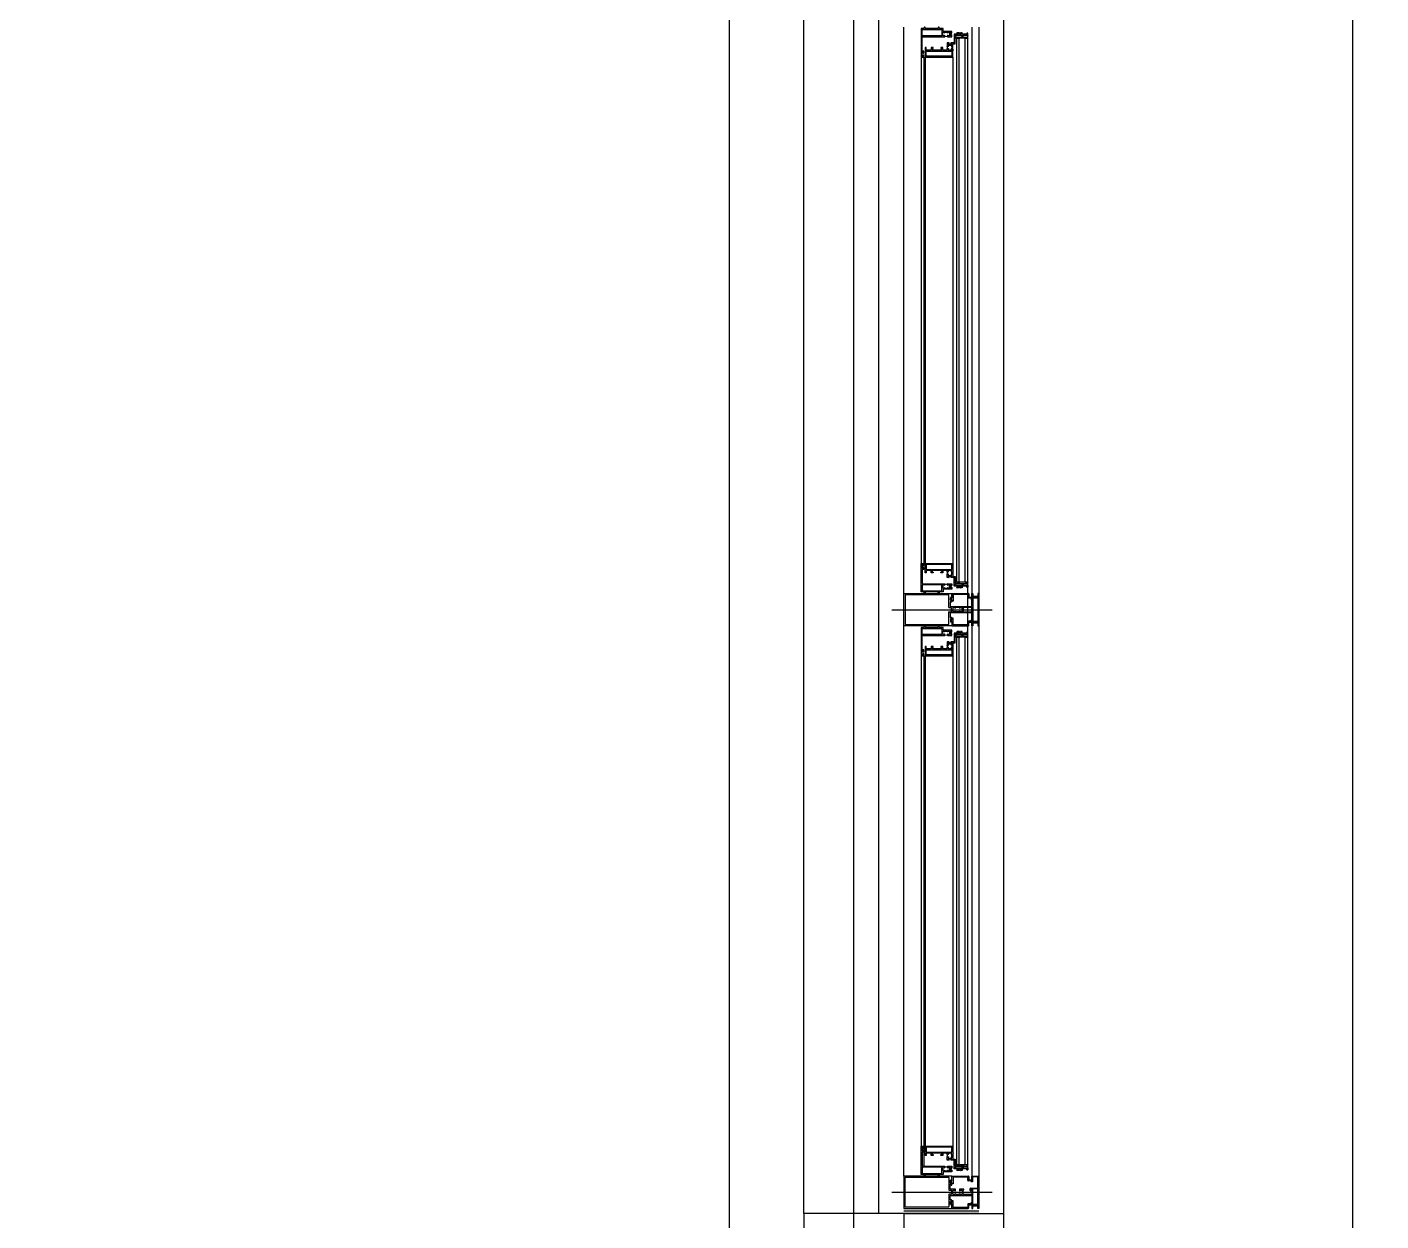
# Model space of a CAD drawing. Header units: millimetres. Extents: x 0 to 356400, y 0 to 68257.
# Drawn here: x 66727.9 to 66836.4, y 6932.5 to 7028.2 of the extents above; entities that cross this region are included whole.
import ezdxf

# ---------------------------------------------------------------- set-up
doc = ezdxf.new("R2010")
doc.units = ezdxf.units.MM
doc.header["$LTSCALE"] = 75
doc.layers.add('8', color=8, linetype='Continuous')

# ---------------------------------------------------------------- blocks, each defined once
blk = doc.blocks.new('G$C7369CDF7')
at = {"layer": '8'}
for p, q in [((16630.3, 55550), (5730.3, 55550)), ((7230.3, 54850), (10850.3, 54850)), ((10850.3, 54850), (12330.3, 54850)), ((10850.3, 54650), (10850.3, 54850)), ((9640.3, 54625.8), (9640.3, 54827.1)), ((10807.8, 54625.8), (10807.8, 54827.1)), ((8472.8, 54800), (10775.3, 54800)), ((9640.3, 54800), (9607.8, 54800)), ((9607.8, 54800), (9607.8, 54798.5)), ((9607.8, 54798.5), (9614.3, 54798.5)), ((9613.2, 54788.5), (9613.2, 54796.7)), ((9614.7, 54796.7), (9614.7, 54788.5)), ((9614.8, 54798), (9614.8, 54789.1)), ((9616.3, 54789.1), (9616.3, 54798)), ((9616.8, 54798.5), (9664.3, 54798.5)), ((9672.8, 54800), (9640.3, 54800)), ((9664.3, 54798.5), (9664.3, 54789.1)), ((9665.8, 54789.1), (9665.8, 54798)), ((9665.9, 54788.5), (9665.9, 54796.7)), ((9666.3, 54798.5), (9672.8, 54798.5)), ((9667.4, 54796.7), (9667.4, 54788.5)), ((9672.8, 54798.5), (9672.8, 54800)), ((10775.3, 54786), (10775.3, 54800)), ((10775.3, 54800), (10840.3, 54800)), ((10776.8, 54798), (10776.8, 54788)), ((10798.5, 54798.5), (10777.3, 54798.5)), ((10799.5, 54783.7), (10799.5, 54797.5)), ((10801, 54797.5), (10801, 54784.2)), ((10831.3, 54798.5), (10802, 54798.5)), ((10831.8, 54789.1), (10831.8, 54798)), ((10833.3, 54798), (10833.3, 54789.1)), ((10833.4, 54796.7), (10833.4, 54788.5)), ((10840.3, 54798.5), (10833.8, 54798.5)), ((10834.9, 54788.5), (10834.9, 54796.7)), ((10840.3, 54800), (10840.3, 54798.5)), ((10845.3, 54650), (10845.3, 54800)), ((10850.3, 54800), (10850.3, 54600)), ((10850.3, 54650), (10850.3, 54800)), ((8472.8, 54786), (10775.3, 54786)), ((8485, 54777.7), (8485, 54776.8)), ((8489.2, 54778), (8485.3, 54778)), ((8485.3, 54776.5), (8487.2, 54776.5)), ((8487.2, 54776.5), (8487.2, 54767.2)), ((8489.2, 54769), (8489.2, 54778)), ((8492.7, 54769), (8489.2, 54769)), ((8492.7, 54753), (8492.7, 54777)), ((8492.7, 54777), (8495.2, 54777)), ((8492.7, 54765.7), (8492.7, 54769)), ((8495.2, 54773), (8495.2, 54778)), ((10752.9, 54778), (8495.2, 54778)), ((8495.2, 54777), (8495.2, 54753)), ((9585.4, 54773), (8495.2, 54773)), ((9585.4, 54773), (9585.4, 54778)), ((9585.4, 54777), (9585.4, 54753)), ((9587.9, 54777), (9585.4, 54777)), ((9587.9, 54753), (9587.9, 54777)), ((9587.9, 54765.7), (9587.9, 54769)), ((9587.9, 54769), (9591.4, 54769)), ((9591.4, 54769), (9591.4, 54778)), ((9591.4, 54778), (9595.3, 54778)), ((9595.3, 54776.5), (9593.4, 54776.5)), ((9593.4, 54776.5), (9593.4, 54767.2)), ((9595.6, 54777.7), (9595.6, 54776.8)), ((9607.8, 54786), (9607.8, 54788)), ((9607.8, 54788), (9612.7, 54788)), ((9617.8, 54786), (9607.8, 54786)), ((9607.8, 54746.3), (9607.8, 54779)), ((9608.8, 54780), (9615.3, 54780)), ((9616.3, 54778), (9609.8, 54778)), ((9609.8, 54778), (9609.8, 54748.6)), ((9615.2, 54788), (9640.3, 54788)), ((9615.3, 54780), (9615.3, 54785.5)), ((9615.3, 54785.5), (9617.3, 54785.5)), ((9617.3, 54785.5), (9617.3, 54779)), ((9617.8, 54785.3), (9617.8, 54786)), ((9632.8, 54786), (9619.3, 54786)), ((9619.3, 54786), (9619.3, 54785.3)), ((9633.8, 54757.8), (9633.8, 54785)), ((9644.8, 54786), (9635.8, 54786)), ((9635.8, 54786), (9635.8, 54769)), ((9635.8, 54769), (9640.3, 54769)), ((9640.3, 54788), (9665.4, 54788)), ((9640.3, 54769), (9644.8, 54769)), ((9644.8, 54769), (9644.8, 54786)), ((9646.8, 54785), (9646.8, 54757.8)), ((9661.3, 54786), (9647.8, 54786)), ((9661.3, 54785.3), (9661.3, 54786)), ((9672.8, 54786), (9662.8, 54786)), ((9662.8, 54786), (9662.8, 54785.3)), ((9665.3, 54785.5), (9663.3, 54785.5)), ((9663.3, 54785.5), (9663.3, 54779)), ((9664.3, 54778), (9670.8, 54778)), ((9665.3, 54780), (9665.3, 54785.5)), ((9671.8, 54780), (9665.3, 54780)), ((9667.9, 54788), (9672.8, 54788)), ((9670.8, 54778), (9670.8, 54748.6)), ((9672.8, 54788), (9672.8, 54786)), ((9672.8, 54746.3), (9672.8, 54779)), ((9685, 54777.7), (9685, 54776.8)), ((9689.2, 54778), (9685.3, 54778)), ((9685.3, 54776.5), (9687.2, 54776.5)), ((9687.2, 54776.5), (9687.2, 54767.2)), ((9689.2, 54769), (9689.2, 54778)), ((9692.7, 54769), (9689.2, 54769)), ((9692.7, 54753), (9692.7, 54777)), ((9692.7, 54777), (9695.2, 54777)), ((9692.7, 54765.7), (9692.7, 54769)), ((9695.2, 54773), (9695.2, 54778)), ((9695.2, 54777), (9695.2, 54753)), ((10752.9, 54773), (9695.2, 54773)), ((10752.9, 54778), (10752.9, 54756)), ((10752.9, 54777), (10755.4, 54753)), ((10752.9, 54777), (10752.9, 54753)), ((10755.4, 54777), (10752.9, 54777)), ((10755.4, 54753), (10755.4, 54777)), ((10755.4, 54765.7), (10755.4, 54769)), ((10755.4, 54769), (10758.9, 54769)), ((10758.9, 54769), (10758.9, 54778)), ((10758.9, 54778), (10762.8, 54778)), ((10762.8, 54776.5), (10760.9, 54776.5)), ((10760.9, 54776.5), (10760.9, 54767.2)), ((10763.1, 54777.7), (10763.1, 54776.8)), ((10785.3, 54786), (10775.3, 54786)), ((10775.3, 54746.3), (10775.3, 54779)), ((10776.3, 54780), (10782.8, 54780)), ((10777.3, 54787.5), (10786.8, 54787.5)), ((10783.8, 54778), (10777.3, 54778)), ((10777.3, 54778), (10777.3, 54748.6)), ((10782.8, 54780), (10782.8, 54785.5)), ((10782.8, 54785.5), (10784.8, 54785.5)), ((10784.8, 54785.5), (10784.8, 54779)), ((10785.3, 54785.3), (10785.3, 54786)), ((10786.8, 54787.5), (10786.8, 54785.3)), ((10804, 54782.7), (10800.5, 54782.7)), ((10801, 54784.2), (10803, 54784.2)), ((10801.3, 54787), (10801.3, 54784.5)), ((10801.3, 54784.5), (10802.8, 54784.5)), ((10802.8, 54770), (10801.3, 54770)), ((10801.3, 54770), (10801.3, 54762)), ((10832.9, 54788), (10802.3, 54788)), ((10802.8, 54784.5), (10803.2, 54785.7)), ((10803.1, 54769.3), (10802.8, 54770)), ((10803, 54784.2), (10803.5, 54785.7)), ((10803.5, 54785.7), (10805, 54785.7)), ((10803.6, 54786), (10811.8, 54786)), ((10811.8, 54769), (10803.6, 54769)), ((10805, 54785.7), (10805, 54783.7)), ((10812.3, 54785.5), (10812.3, 54769.5)), ((10814.3, 54757.8), (10814.3, 54785)), ((10815.3, 54786), (10828.8, 54786)), ((10828.8, 54786), (10828.8, 54785.3)), ((10830.3, 54785.3), (10830.3, 54786)), ((10830.3, 54786), (10840.3, 54786)), ((10832.8, 54785.5), (10830.8, 54785.5)), ((10830.8, 54785.5), (10830.8, 54779)), ((10831.8, 54778), (10838.3, 54778)), ((10832.8, 54780), (10832.8, 54785.5)), ((10839.3, 54780), (10832.8, 54780)), ((10840.3, 54788), (10835.4, 54788)), ((10838.3, 54778), (10838.3, 54748.6)), ((10840.3, 54786), (10840.3, 54788)), ((10840.3, 54746.3), (10840.3, 54779)), ((8484.8, 54746), (8481.3, 54746)), ((8481.3, 54746), (8481.3, 54735.3)), ((8483.3, 54743.5), (8483.3, 54745)), ((8483.3, 54745), (8484.8, 54745)), ((8490.3, 54743.5), (8483.3, 54743.5)), ((8483.3, 54738.6), (8483.3, 54741)), ((8483.8, 54741.5), (8489.8, 54741.5)), ((8487.2, 54767.2), (8484, 54767.2)), ((8484, 54767.2), (8484, 54764.2)), ((8487.2, 54761.5), (8484, 54761.5)), ((8484, 54761.5), (8484, 54757)), ((8484.5, 54763.7), (8485.2, 54763.7)), ((8484.5, 54756.5), (8485.2, 54756.5)), ((8485.7, 54764.2), (8485.7, 54765.2)), ((8485.7, 54765.2), (8487.2, 54765.2)), ((8485.7, 54757), (8485.7, 54759.5)), ((8485.7, 54759.5), (8487.2, 54759.5)), ((8487.2, 54765.2), (8487.2, 54763.7)), ((8487.2, 54763.7), (8487.2, 54761.5)), ((8487.2, 54759.5), (8487.2, 54751)), ((8487.2, 54751), (8504.5, 54751)), ((8488.3, 54745.5), (8488.3, 54745.5)), ((8492.3, 54746), (8488.8, 54746)), ((8488.8, 54745), (8490.3, 54745)), ((8489.2, 54753), (8489.2, 54767.7)), ((8489.2, 54767.7), (8491.4, 54767.7)), ((8491.4, 54753), (8489.2, 54753)), ((8490.3, 54745), (8490.3, 54743.5)), ((8490.3, 54741), (8490.3, 54738.6)), ((8491.4, 54767.7), (8491.4, 54765.7)), ((8491.4, 54765.7), (8492.7, 54765.7)), ((8492.7, 54755), (8491.4, 54755)), ((8491.4, 54755), (8491.4, 54753)), ((8492.3, 54738.1), (8492.3, 54746)), ((8492.7, 54753), (8492.7, 54755)), ((8495.2, 54753), (8492.7, 54753)), ((8506.5, 54753), (8492.7, 54753)), ((8495.2, 54756), (8495.2, 54762)), ((9585.4, 54761), (8495.2, 54761)), ((9585.4, 54756), (8495.2, 54756)), ((8504.5, 54751), (8504.5, 54744.5)), ((8505.5, 54744.5), (8505.5, 54745.4)), ((8506.5, 54748), (8506.5, 54753)), ((8513.5, 54748), (8506.5, 54748)), ((8506.8, 54745.4), (8506.8, 54739.2)), ((8508.8, 54739.6), (8508.8, 54745.4)), ((8509.4, 54746), (8509.7, 54746)), ((8511.7, 54746), (8515.9, 54746)), ((8513.8, 54747.7), (8513.5, 54748)), ((8514.1, 54748), (8513.8, 54747.7)), ((8517.8, 54748), (8514.1, 54748)), ((8517.8, 54748.5), (8517.8, 54748)), ((8517.9, 54746), (8518.2, 54746)), ((8518.8, 54745.4), (8518.8, 54739.6)), ((8519.3, 54748), (8519.3, 54748.5)), ((8532.8, 54748), (8519.3, 54748)), ((8520.8, 54695), (8520.8, 54746)), ((8520.8, 54746), (8530.8, 54746)), ((8530.8, 54746), (8530.8, 54695)), ((8532.8, 54748), (9576, 54748)), ((8532.8, 54693), (8532.8, 54748)), ((9547.8, 54693), (9547.8, 54748)), ((9547.8, 54748), (9561.3, 54748)), ((9559.8, 54746), (9549.8, 54746)), ((9549.8, 54746), (9549.8, 54695)), ((9559.8, 54695), (9559.8, 54746)), ((9561.3, 54748), (9561.3, 54748.5)), ((9561.8, 54745.4), (9561.8, 54739.6)), ((9562.7, 54746), (9562.4, 54746)), ((9562.8, 54748.5), (9562.8, 54748)), ((9562.8, 54748), (9566.5, 54748)), ((9568.9, 54746), (9564.7, 54746)), ((9566.5, 54748), (9566.8, 54747.7)), ((9566.8, 54747.7), (9567.1, 54748)), ((9567.1, 54748), (9574, 54748)), ((9571.2, 54746), (9570.9, 54746)), ((9571.8, 54739.6), (9571.8, 54745.4)), ((9573.8, 54745.4), (9573.8, 54739.2)), ((9574, 54748), (9574, 54753)), ((9574, 54753), (9587.9, 54753)), ((9575, 54744.5), (9575, 54745.4)), ((9593.4, 54751), (9576, 54751)), ((9576, 54751), (9576, 54744.5)), ((9585.4, 54756), (9585.4, 54762)), ((9585.4, 54753), (9587.9, 54753)), ((9589.2, 54765.7), (9587.9, 54765.7)), ((9587.9, 54753), (9587.9, 54755)), ((9587.9, 54755), (9589.2, 54755)), ((9588.3, 54738.1), (9588.3, 54746)), ((9588.3, 54746), (9591.8, 54746)), ((9591.4, 54767.7), (9589.2, 54767.7)), ((9589.2, 54767.7), (9589.2, 54765.7)), ((9589.2, 54755), (9589.2, 54753)), ((9589.2, 54753), (9591.4, 54753)), ((9591.8, 54745), (9590.3, 54745)), ((9590.3, 54745), (9590.3, 54743.5)), ((9590.3, 54743.5), (9597.3, 54743.5)), ((9590.3, 54741), (9590.3, 54738.6)), ((9596.8, 54741.5), (9590.8, 54741.5)), ((9591.4, 54753), (9591.4, 54767.7)), ((9592.3, 54745.5), (9592.3, 54745.5)), ((9593.4, 54767.2), (9596.6, 54767.2)), ((9594.9, 54765.2), (9593.4, 54765.2)), ((9593.4, 54765.2), (9593.4, 54763.7)), ((9593.4, 54763.7), (9593.4, 54761.5)), ((9593.4, 54761.5), (9596.6, 54761.5)), ((9594.9, 54759.5), (9593.4, 54759.5)), ((9593.4, 54759.5), (9593.4, 54751)), ((9594.9, 54764.2), (9594.9, 54765.2)), ((9594.9, 54757), (9594.9, 54759.5)), ((9596.1, 54763.7), (9595.4, 54763.7)), ((9596.1, 54756.5), (9595.4, 54756.5)), ((9595.8, 54746), (9599.3, 54746)), ((9597.3, 54745), (9595.8, 54745)), ((9596.6, 54767.2), (9596.6, 54764.2)), ((9596.6, 54761.5), (9596.6, 54757)), ((9597.3, 54743.5), (9597.3, 54745)), ((9597.3, 54738.6), (9597.3, 54741)), ((9599.3, 54746), (9599.3, 54735.3)), ((9617.3, 54746.3), (9607.8, 54746.3)), ((9607.8, 54650), (9607.8, 54746)), ((9607.8, 54746), (9616.7, 54746)), ((9609.8, 54748.6), (9623.3, 54748.6)), ((9616.7, 54744.9), (9615.8, 54744.9)), ((9615.8, 54744.9), (9615.8, 54743.3)), ((9615.8, 54743.3), (9621.8, 54743.3)), ((9615.9, 54743.9), (9615.9, 54744.4)), ((9616.4, 54744.9), (9617.3, 54744.9)), ((9621.1, 54743.4), (9616.4, 54743.4)), ((9623.3, 54746.3), (9620.3, 54746.3)), ((9620.3, 54744.9), (9621.1, 54744.9)), ((9620.8, 54746), (9624.3, 54746)), ((9621.8, 54744.9), (9620.8, 54744.9)), ((9621.6, 54744.4), (9621.6, 54743.9)), ((9621.8, 54743.3), (9621.8, 54744.9)), ((9623.3, 54748.6), (9623.3, 54746.3)), ((9624.8, 54745.5), (9624.8, 54743.5)), ((9625.3, 54743), (9633.3, 54743)), ((9634.1, 54757.5), (9633.8, 54757.8)), ((9633.8, 54757.2), (9634.1, 54757.5)), ((9633.8, 54743.5), (9633.8, 54757.2)), ((9635.8, 54766.2), (9635.8, 54763.5)), ((9635.8, 54761), (9635.8, 54754)), ((9635.8, 54751.5), (9635.8, 54748.8)), ((9636.3, 54763), (9636.5, 54763)), ((9636.5, 54761.5), (9636.3, 54761.5)), ((9636.3, 54753.5), (9636.5, 54753.5)), ((9636.5, 54752), (9636.3, 54752)), ((9636.3, 54745), (9636.3, 54741)), ((9640.3, 54767), (9636.6, 54767)), ((9636.6, 54748), (9640.3, 54748)), ((9640.3, 54745.5), (9636.8, 54745.5)), ((9640.3, 54767), (9644, 54767)), ((9644, 54748), (9640.3, 54748)), ((9643.8, 54745.5), (9640.3, 54745.5)), ((9644.3, 54763), (9644, 54763)), ((9644, 54761.5), (9644.3, 54761.5)), ((9644.3, 54753.5), (9644, 54753.5)), ((9644, 54752), (9644.3, 54752)), ((9644.3, 54741), (9644.3, 54745)), ((9644.8, 54766.2), (9644.8, 54763.5)), ((9644.8, 54761), (9644.8, 54754)), ((9644.8, 54751.5), (9644.8, 54748.8)), ((9646.8, 54757.8), (9646.5, 54757.5)), ((9646.5, 54757.5), (9646.8, 54757.2)), ((9646.8, 54757.2), (9646.8, 54743.5)), ((9647.3, 54743), (9655.3, 54743)), ((9655.8, 54743.5), (9655.8, 54745.5)), ((9656.3, 54746), (9659.7, 54746)), ((9670.8, 54748.6), (9657.3, 54748.6)), ((9657.3, 54748.6), (9657.3, 54746.3)), ((9657.3, 54746.3), (9660.3, 54746.3)), ((9659.7, 54744.9), (9658.8, 54744.9)), ((9658.8, 54744.9), (9658.8, 54743.3)), ((9658.8, 54743.3), (9664.8, 54743.3)), ((9658.9, 54744.4), (9658.9, 54743.9)), ((9660.3, 54744.9), (9659.4, 54744.9)), ((9659.4, 54743.4), (9664.1, 54743.4)), ((9663.3, 54746.3), (9672.8, 54746.3)), ((9664.1, 54744.9), (9663.3, 54744.9)), ((9663.8, 54746), (9672.8, 54746)), ((9664.8, 54744.9), (9663.8, 54744.9)), ((9664.6, 54743.9), (9664.6, 54744.4)), ((9664.8, 54743.3), (9664.8, 54744.9)), ((9672.8, 54746), (9672.8, 54650)), ((9684.8, 54746), (9681.3, 54746)), ((9681.3, 54746), (9681.3, 54735.3)), ((9683.3, 54743.5), (9683.3, 54745)), ((9683.3, 54745), (9684.8, 54745)), ((9690.3, 54743.5), (9683.3, 54743.5)), ((9683.3, 54738.6), (9683.3, 54741)), ((9683.8, 54741.5), (9689.8, 54741.5)), ((9687.2, 54767.2), (9684, 54767.2)), ((9684, 54767.2), (9684, 54764.2)), ((9687.2, 54761.5), (9684, 54761.5)), ((9684, 54761.5), (9684, 54757)), ((9684.5, 54763.7), (9685.2, 54763.7)), ((9684.5, 54756.5), (9685.2, 54756.5)), ((9685.7, 54764.2), (9685.7, 54765.2)), ((9685.7, 54765.2), (9687.2, 54765.2)), ((9685.7, 54757), (9685.7, 54759.5)), ((9685.7, 54759.5), (9687.2, 54759.5)), ((9687.2, 54765.2), (9687.2, 54763.7)), ((9687.2, 54763.7), (9687.2, 54761.5)), ((9687.2, 54759.5), (9687.2, 54751)), ((9687.2, 54751), (9704.5, 54751)), ((9688.3, 54745.5), (9688.3, 54745.5)), ((9692.3, 54746), (9688.8, 54746)), ((9688.8, 54745), (9690.3, 54745)), ((9689.2, 54753), (9689.2, 54767.7)), ((9689.2, 54767.7), (9691.4, 54767.7)), ((9691.4, 54753), (9689.2, 54753)), ((9690.3, 54745), (9690.3, 54743.5)), ((9690.3, 54741), (9690.3, 54738.6)), ((9691.4, 54767.7), (9691.4, 54765.7)), ((9691.4, 54765.7), (9692.7, 54765.7)), ((9692.7, 54755), (9691.4, 54755)), ((9691.4, 54755), (9691.4, 54753)), ((9692.3, 54738.1), (9692.3, 54746)), ((9692.7, 54753), (9692.7, 54755)), ((9695.2, 54753), (9692.7, 54753)), ((9706.5, 54753), (9692.7, 54753)), ((9695.2, 54756), (9695.2, 54762)), ((10752.9, 54761), (9695.2, 54761)), ((10752.9, 54756), (9695.2, 54756)), ((9704.5, 54751), (9704.5, 54744.5)), ((9704.5, 54748), (10728.8, 54748)), ((9705.5, 54744.5), (9705.5, 54745.4)), ((9706.5, 54748), (9706.5, 54753)), ((9713.5, 54748), (9706.5, 54748)), ((9706.8, 54745.4), (9706.8, 54739.2)), ((9708.8, 54739.6), (9708.8, 54745.4)), ((9709.4, 54746), (9709.7, 54746)), ((9711.7, 54746), (9715.9, 54746)), ((9713.8, 54747.7), (9713.5, 54748)), ((9714.1, 54748), (9713.8, 54747.7)), ((9717.8, 54748), (9714.1, 54748)), ((9717.8, 54748.5), (9717.8, 54748)), ((9717.9, 54746), (9718.2, 54746)), ((9718.8, 54745.4), (9718.8, 54739.6)), ((9719.3, 54748), (9719.3, 54748.5)), ((9732.8, 54748), (9719.3, 54748)), ((9720.8, 54695), (9720.8, 54746)), ((9720.8, 54746), (9730.8, 54746)), ((9730.8, 54746), (9730.8, 54695)), ((9732.8, 54693), (9732.8, 54748)), ((10715.3, 54693), (10715.3, 54748)), ((10715.3, 54748), (10728.8, 54748)), ((10727.3, 54746), (10717.3, 54746)), ((10717.3, 54746), (10717.3, 54695)), ((10727.3, 54695), (10727.3, 54746)), ((10728.8, 54748), (10728.8, 54748.5)), ((10729.3, 54745.4), (10729.3, 54739.6)), ((10730.2, 54746), (10729.9, 54746)), ((10730.3, 54748.5), (10730.3, 54748)), ((10730.3, 54748), (10734, 54748)), ((10736.4, 54746), (10732.2, 54746)), ((10734, 54748), (10734.3, 54747.7)), ((10734.3, 54747.7), (10734.6, 54748)), ((10734.6, 54748), (10741.5, 54748)), ((10736.4, 54746), (10736.4, 54748)), ((10738.7, 54746), (10738.4, 54746)), ((10739.3, 54739.6), (10739.3, 54745.4)), ((10741.3, 54745.4), (10741.3, 54739.2)), ((10741.5, 54748), (10741.5, 54753)), ((10741.5, 54753), (10755.4, 54753)), ((10742.5, 54744.5), (10742.5, 54745.4)), ((10760.9, 54751), (10743.5, 54751)), ((10743.5, 54751), (10743.5, 54744.5)), ((10752.9, 54756), (10752.9, 54762)), ((10752.9, 54753), (10755.4, 54753)), ((10756.7, 54765.7), (10755.4, 54765.7)), ((10755.4, 54753), (10755.4, 54755)), ((10755.4, 54755), (10756.7, 54755)), ((10755.8, 54738.1), (10755.8, 54746)), ((10755.8, 54746), (10759.3, 54746)), ((10758.9, 54767.7), (10756.7, 54767.7)), ((10756.7, 54767.7), (10756.7, 54765.7)), ((10756.7, 54755), (10756.7, 54753)), ((10756.7, 54753), (10758.9, 54753)), ((10759.3, 54745), (10757.8, 54745)), ((10757.8, 54745), (10757.8, 54743.5)), ((10757.8, 54743.5), (10764.8, 54743.5)), ((10757.8, 54741), (10757.8, 54738.6)), ((10764.3, 54741.5), (10758.3, 54741.5)), ((10758.9, 54753), (10758.9, 54767.7)), ((10759.8, 54745.5), (10759.8, 54745.5)), ((10760.9, 54767.2), (10764.1, 54767.2)), ((10762.4, 54765.2), (10760.9, 54765.2)), ((10760.9, 54765.2), (10760.9, 54763.7)), ((10760.9, 54763.7), (10760.9, 54761.5)), ((10760.9, 54761.5), (10764.1, 54761.5)), ((10762.4, 54759.5), (10760.9, 54759.5)), ((10760.9, 54759.5), (10760.9, 54751)), ((10762.4, 54764.2), (10762.4, 54765.2)), ((10762.4, 54757), (10762.4, 54759.5)), ((10763.6, 54763.7), (10762.9, 54763.7)), ((10763.6, 54756.5), (10762.9, 54756.5)), ((10763.3, 54746), (10766.8, 54746)), ((10764.8, 54745), (10763.3, 54745)), ((10764.1, 54767.2), (10764.1, 54764.2)), ((10764.1, 54761.5), (10764.1, 54757)), ((10764.8, 54743.5), (10764.8, 54745)), ((10764.8, 54738.6), (10764.8, 54741)), ((10766.8, 54746), (10766.8, 54735.3)), ((10784.8, 54746.3), (10775.3, 54746.3)), ((10784.2, 54746), (10775.3, 54746)), ((10775.3, 54746), (10775.3, 54650)), ((10777.3, 54748.6), (10790.8, 54748.6)), ((10783.3, 54743.3), (10783.3, 54744.9)), ((10783.3, 54744.9), (10784.2, 54744.9)), ((10789.3, 54743.3), (10783.3, 54743.3)), ((10783.4, 54743.9), (10783.4, 54744.4)), ((10783.9, 54744.9), (10784.8, 54744.9)), ((10788.6, 54743.4), (10783.9, 54743.4)), ((10790.8, 54746.3), (10787.8, 54746.3)), ((10787.8, 54744.9), (10788.6, 54744.9)), ((10793.2, 54746), (10788.3, 54746)), ((10788.3, 54744.9), (10789.3, 54744.9)), ((10789.1, 54744.4), (10789.1, 54743.9)), ((10789.3, 54744.9), (10789.3, 54743.3)), ((10790.8, 54748.6), (10790.8, 54746.3)), ((10791.3, 54743.5), (10791.3, 54744)), ((10791.8, 54744.5), (10793.2, 54744.5)), ((10800.8, 54743), (10791.8, 54743)), ((10801.3, 54753), (10801.3, 54743.5)), ((10801.8, 54761.5), (10804, 54761.5)), ((10804, 54753.5), (10801.8, 54753.5)), ((10803.3, 54763.5), (10803.3, 54766.2)), ((10803.3, 54748.8), (10803.3, 54751.5)), ((10804, 54763), (10803.8, 54763)), ((10803.8, 54752), (10804, 54752)), ((10803.8, 54741), (10803.8, 54745)), ((10804.1, 54767), (10811.5, 54767)), ((10811.5, 54748), (10804.1, 54748)), ((10804.3, 54745.5), (10811.3, 54745.5)), ((10811.8, 54763), (10811.5, 54763)), ((10811.5, 54761.5), (10811.8, 54761.5)), ((10811.8, 54753.5), (10811.5, 54753.5)), ((10811.5, 54752), (10811.8, 54752)), ((10811.8, 54745), (10811.8, 54741)), ((10812.3, 54766.2), (10812.3, 54763.5)), ((10812.3, 54761), (10812.3, 54754)), ((10812.3, 54751.5), (10812.3, 54748.8)), ((10814, 54757.5), (10814.3, 54757.8)), ((10814.3, 54757.2), (10814, 54757.5)), ((10814.3, 54743.5), (10814.3, 54757.2)), ((10822.8, 54743), (10814.8, 54743)), ((10823.3, 54745.5), (10823.3, 54743.5)), ((10827.2, 54746), (10823.8, 54746)), ((10838.3, 54748.6), (10824.8, 54748.6)), ((10824.8, 54748.6), (10824.8, 54746.3)), ((10824.8, 54746.3), (10827.8, 54746.3)), ((10826.3, 54743.3), (10826.3, 54744.9)), ((10826.3, 54744.9), (10827.2, 54744.9)), ((10832.3, 54743.3), (10826.3, 54743.3)), ((10826.4, 54744.4), (10826.4, 54743.9)), ((10827.8, 54744.9), (10826.9, 54744.9)), ((10826.9, 54743.4), (10831.6, 54743.4)), ((10830.8, 54746.3), (10840.3, 54746.3)), ((10831.6, 54744.9), (10830.8, 54744.9)), ((10840.3, 54746), (10831.3, 54746)), ((10831.3, 54744.9), (10832.3, 54744.9)), ((10832.1, 54743.9), (10832.1, 54744.4)), ((10832.3, 54744.9), (10832.3, 54743.3)), ((10840.3, 54650), (10840.3, 54746)), ((8475.8, 54721), (8473.8, 54721)), ((8473.8, 54719), (8475.8, 54719)), ((8480.8, 54729), (8475.8, 54729)), ((8475.8, 54729), (8475.8, 54721)), ((8475.8, 54719), (8475.8, 54693)), ((8477.8, 54726.5), (8490.3, 54726.5)), ((8477.8, 54687), (8477.8, 54726.5)), ((8481.3, 54735.3), (8481.6, 54735)), ((8481.6, 54735), (8481.3, 54734.7)), ((8481.3, 54734.7), (8481.3, 54729.5)), ((8483.8, 54738.6), (8483.3, 54738.6)), ((8483.3, 54732.4), (8483.3, 54737.6)), ((8483.3, 54737.6), (8483.8, 54737.6)), ((8483.8, 54732.4), (8483.3, 54732.4)), ((8483.3, 54729), (8483.3, 54731.4)), ((8483.3, 54731.4), (8483.8, 54731.4)), ((8489.8, 54728.5), (8483.8, 54728.5)), ((8490.3, 54738.6), (8489.8, 54738.6)), ((8489.8, 54737.6), (8491.8, 54737.6)), ((8491.8, 54732.4), (8489.8, 54732.4)), ((8489.8, 54731.4), (8490.3, 54731.4)), ((8490.3, 54731.4), (8490.3, 54729)), ((8490.3, 54726.5), (8490.3, 54687)), ((8492.3, 54688), (8492.3, 54731.9)), ((8504.5, 54740.1), (8504.5, 54737)), ((8504.5, 54737), (8510.7, 54737)), ((8505.5, 54739.2), (8505.5, 54740.1)), ((8509.7, 54739), (8509.4, 54739)), ((8511.2, 54737.5), (8511.2, 54739.5)), ((8518.8, 54728.5), (8513.8, 54728.5)), ((8513.8, 54728.5), (8513.8, 54724)), ((8513.8, 54724), (8515.8, 54724)), ((8515.8, 54724), (8515.8, 54726.5)), ((8515.8, 54726.5), (8518.8, 54726.5)), ((8516.4, 54739.5), (8516.4, 54737.5)), ((8516.9, 54737), (8518.8, 54737)), ((8518.2, 54739), (8517.9, 54739)), ((8518.8, 54737), (8518.8, 54728.5)), ((8518.8, 54726.5), (8518.8, 54706.5)), ((9563.7, 54737), (9561.8, 54737)), ((9561.8, 54737), (9561.8, 54728.5)), ((9561.8, 54728.5), (9566.8, 54728.5)), ((9564.8, 54726.5), (9561.8, 54726.5)), ((9561.8, 54726.5), (9561.8, 54706.5)), ((9562.4, 54739), (9562.7, 54739)), ((9564.2, 54739.5), (9564.2, 54737.5)), ((9564.8, 54724), (9564.8, 54726.5)), ((9566.8, 54724), (9564.8, 54724)), ((9566.8, 54728.5), (9566.8, 54724)), ((9569.4, 54737.5), (9569.4, 54739.5)), ((9576, 54737), (9569.9, 54737)), ((9570.9, 54739), (9571.2, 54739)), ((9575, 54739.2), (9575, 54740.1)), ((9576, 54740.1), (9576, 54737)), ((9588.3, 54688), (9588.3, 54731.9)), ((9590.8, 54737.6), (9588.8, 54737.6)), ((9588.8, 54732.4), (9590.8, 54732.4)), ((9590.3, 54738.6), (9590.8, 54738.6)), ((9590.8, 54731.4), (9590.3, 54731.4)), ((9590.3, 54731.4), (9590.3, 54729)), ((9602.8, 54726.5), (9590.3, 54726.5)), ((9590.3, 54726.5), (9590.3, 54687)), ((9590.8, 54728.5), (9596.8, 54728.5)), ((9596.8, 54738.6), (9597.3, 54738.6)), ((9597.3, 54737.6), (9596.8, 54737.6)), ((9596.8, 54732.4), (9597.3, 54732.4)), ((9597.3, 54731.4), (9596.8, 54731.4)), ((9597.3, 54732.4), (9597.3, 54737.6)), ((9597.3, 54729), (9597.3, 54731.4)), ((9599.3, 54735.3), (9599, 54735)), ((9599, 54735), (9599.3, 54734.7)), ((9599.3, 54734.7), (9599.3, 54729.5)), ((9599.8, 54729), (9604.8, 54729)), ((9602.8, 54687), (9602.8, 54726.5)), ((9604.8, 54729), (9604.8, 54721)), ((9604.8, 54721), (9606.8, 54721)), ((9606.8, 54719), (9604.8, 54719)), ((9604.8, 54719), (9604.8, 54693)), ((9610.3, 54740), (9610.3, 54652.5)), ((9635.8, 54740.5), (9610.8, 54740.5)), ((9669.8, 54740.5), (9644.8, 54740.5)), ((9670.3, 54652.5), (9670.3, 54740)), ((9675.8, 54721), (9673.8, 54721)), ((9673.8, 54719), (9675.8, 54719)), ((9680.8, 54729), (9675.8, 54729)), ((9675.8, 54729), (9675.8, 54721)), ((9675.8, 54719), (9675.8, 54693)), ((9677.8, 54726.5), (9690.3, 54726.5)), ((9677.8, 54687), (9677.8, 54726.5)), ((9681.3, 54735.3), (9681.6, 54735)), ((9681.6, 54735), (9681.3, 54734.7)), ((9681.3, 54734.7), (9681.3, 54729.5)), ((9683.8, 54738.6), (9683.3, 54738.6)), ((9683.3, 54732.4), (9683.3, 54737.6)), ((9683.3, 54737.6), (9683.8, 54737.6)), ((9683.8, 54732.4), (9683.3, 54732.4)), ((9683.3, 54729), (9683.3, 54731.4)), ((9683.3, 54731.4), (9683.8, 54731.4)), ((9689.8, 54728.5), (9683.8, 54728.5)), ((9690.3, 54738.6), (9689.8, 54738.6)), ((9689.8, 54737.6), (9691.8, 54737.6)), ((9691.8, 54732.4), (9689.8, 54732.4)), ((9689.8, 54731.4), (9690.3, 54731.4)), ((9690.3, 54731.4), (9690.3, 54729)), ((9690.3, 54726.5), (9690.3, 54687)), ((9692.3, 54688), (9692.3, 54731.9)), ((9704.5, 54740.1), (9704.5, 54737)), ((9704.5, 54737), (9710.7, 54737)), ((9705.5, 54739.2), (9705.5, 54740.1)), ((9709.7, 54739), (9709.4, 54739)), ((9711.2, 54737.5), (9711.2, 54739.5)), ((9718.8, 54728.5), (9713.8, 54728.5)), ((9713.8, 54728.5), (9713.8, 54724)), ((9713.8, 54724), (9715.8, 54724)), ((9715.8, 54724), (9715.8, 54726.5)), ((9715.8, 54726.5), (9718.8, 54726.5)), ((9716.4, 54739.5), (9716.4, 54737.5)), ((9716.9, 54737), (9718.8, 54737)), ((9718.2, 54739), (9717.9, 54739)), ((9718.8, 54737), (9718.8, 54728.5)), ((9718.8, 54726.5), (9718.8, 54706.5)), ((10731.2, 54737), (10729.3, 54737)), ((10729.3, 54737), (10729.3, 54728.5)), ((10729.3, 54728.5), (10734.3, 54728.5)), ((10732.3, 54726.5), (10729.3, 54726.5)), ((10729.3, 54726.5), (10729.3, 54706.5)), ((10729.9, 54739), (10730.2, 54739)), ((10731.7, 54739.5), (10731.7, 54737.5)), ((10732.3, 54724), (10732.3, 54726.5)), ((10734.3, 54724), (10732.3, 54724)), ((10734.3, 54728.5), (10734.3, 54724)), ((10736.9, 54737.5), (10736.9, 54739.5)), ((10743.5, 54737), (10737.4, 54737)), ((10738.4, 54739), (10738.7, 54739)), ((10742.5, 54739.2), (10742.5, 54740.1)), ((10743.5, 54740.1), (10743.5, 54737)), ((10755.8, 54688), (10755.8, 54731.9)), ((10758.3, 54737.6), (10756.3, 54737.6)), ((10756.3, 54732.4), (10758.3, 54732.4)), ((10757.8, 54738.6), (10758.3, 54738.6)), ((10758.3, 54731.4), (10757.8, 54731.4)), ((10757.8, 54731.4), (10757.8, 54729)), ((10770.3, 54726.5), (10757.8, 54726.5)), ((10757.8, 54726.5), (10757.8, 54687)), ((10758.3, 54728.5), (10764.3, 54728.5)), ((10764.3, 54738.6), (10764.8, 54738.6)), ((10764.8, 54737.6), (10764.3, 54737.6)), ((10764.3, 54732.4), (10764.8, 54732.4)), ((10764.8, 54731.4), (10764.3, 54731.4)), ((10764.8, 54732.4), (10764.8, 54737.6)), ((10764.8, 54729), (10764.8, 54731.4)), ((10766.8, 54735.3), (10766.5, 54735)), ((10766.5, 54735), (10766.8, 54734.7)), ((10766.8, 54734.7), (10766.8, 54729.5)), ((10767.3, 54729), (10772.3, 54729)), ((10770.3, 54687), (10770.3, 54726.5)), ((10772.3, 54729), (10772.3, 54721)), ((10772.3, 54721), (10774.3, 54721)), ((10774.3, 54719), (10772.3, 54719)), ((10772.3, 54719), (10772.3, 54693)), ((10777.8, 54653), (10777.8, 54740)), ((10778.3, 54740.5), (10803.3, 54740.5)), ((10812.3, 54740.5), (10837.3, 54740.5)), ((10837.8, 54740), (10837.8, 54653)), ((8475.8, 54693), (8473.8, 54693)), ((8473.8, 54691), (8475.8, 54691)), ((8475.8, 54691), (8475.8, 54685)), ((8490.3, 54687), (8477.8, 54687)), ((8520.8, 54687), (8493.3, 54687)), ((8515.8, 54709), (8513.8, 54709)), ((8513.8, 54709), (8513.8, 54704.5)), ((8513.8, 54704.5), (8518.8, 54704.5)), ((8518.8, 54695), (8513.8, 54695)), ((8513.8, 54695), (8513.8, 54693)), ((8513.8, 54693), (8532.8, 54693)), ((8515.8, 54706.5), (8515.8, 54709)), ((8518.8, 54706.5), (8515.8, 54706.5)), ((8518.8, 54704.5), (8518.8, 54695)), ((8530.8, 54695), (8520.8, 54695)), ((8524.3, 54690), (8520.8, 54690)), ((8520.8, 54690), (8520.8, 54687)), ((8522.8, 54687), (8522.8, 54688.5)), ((8522.8, 54688.5), (8524.3, 54688.5)), ((8530.8, 54687), (8522.8, 54687)), ((8532.8, 54690), (8529.3, 54690)), ((8529.3, 54688.5), (8530.8, 54688.5)), ((8530.8, 54688.5), (8530.8, 54687)), ((8532.8, 54693), (9547.8, 54693)), ((8532.8, 54690), (9547.8, 54690)), ((8532.8, 54685), (8532.8, 54690)), ((9566.8, 54693), (9547.8, 54693)), ((9547.8, 54690), (9551.3, 54690)), ((9547.8, 54685), (9547.8, 54690)), ((9549.8, 54695), (9559.8, 54695)), ((9551.3, 54688.5), (9549.8, 54688.5)), ((9549.8, 54688.5), (9549.8, 54687)), ((9549.8, 54687), (9557.8, 54687)), ((9556.3, 54690), (9559.8, 54690)), ((9557.8, 54688.5), (9556.3, 54688.5)), ((9557.8, 54687), (9557.8, 54688.5)), ((9559.8, 54690), (9559.8, 54687)), ((9559.8, 54687), (9587.3, 54687)), ((9561.8, 54706.5), (9564.8, 54706.5)), ((9566.8, 54704.5), (9561.8, 54704.5)), ((9561.8, 54704.5), (9561.8, 54695)), ((9561.8, 54695), (9566.8, 54695)), ((9564.8, 54706.5), (9564.8, 54709)), ((9564.8, 54709), (9566.8, 54709)), ((9566.8, 54709), (9566.8, 54704.5)), ((9566.8, 54695), (9566.8, 54693)), ((9590.3, 54687), (9602.8, 54687)), ((9604.8, 54693), (9606.8, 54693)), ((9606.8, 54691), (9604.8, 54691)), ((9604.8, 54691), (9604.8, 54685)), ((9675.8, 54693), (9673.8, 54693)), ((9673.8, 54691), (9675.8, 54691)), ((9675.8, 54691), (9675.8, 54685)), ((9690.3, 54687), (9677.8, 54687)), ((9720.8, 54687), (9693.3, 54687)), ((9715.8, 54709), (9713.8, 54709)), ((9713.8, 54709), (9713.8, 54704.5)), ((9713.8, 54704.5), (9718.8, 54704.5)), ((9718.8, 54695), (9713.8, 54695)), ((9713.8, 54695), (9713.8, 54693)), ((9713.8, 54693), (9732.8, 54693)), ((9715.8, 54706.5), (9715.8, 54709)), ((9718.8, 54706.5), (9715.8, 54706.5)), ((9718.8, 54704.5), (9718.8, 54695)), ((9730.8, 54695), (9720.8, 54695)), ((9724.3, 54690), (9720.8, 54690)), ((9720.8, 54690), (9720.8, 54687)), ((9722.8, 54687), (9722.8, 54688.5)), ((9722.8, 54688.5), (9724.3, 54688.5)), ((9730.8, 54687), (9722.8, 54687)), ((9732.8, 54690), (9729.3, 54690)), ((9729.3, 54688.5), (9730.8, 54688.5)), ((9730.8, 54688.5), (9730.8, 54687)), ((9732.8, 54693), (10715.3, 54693)), ((9732.8, 54690), (10755.8, 54690)), ((9732.8, 54685), (9732.8, 54690)), ((10734.3, 54693), (10715.3, 54693)), ((10715.3, 54690), (10718.8, 54690)), ((10715.3, 54685), (10715.3, 54690)), ((10717.3, 54695), (10727.3, 54695)), ((10718.8, 54688.5), (10717.3, 54688.5)), ((10717.3, 54688.5), (10717.3, 54687)), ((10717.3, 54687), (10725.3, 54687)), ((10723.8, 54690), (10727.3, 54690)), ((10725.3, 54688.5), (10723.8, 54688.5)), ((10725.3, 54687), (10725.3, 54688.5)), ((10727.3, 54690), (10727.3, 54687)), ((10727.3, 54687), (10754.8, 54687)), ((10729.3, 54706.5), (10732.3, 54706.5)), ((10734.3, 54704.5), (10729.3, 54704.5)), ((10729.3, 54704.5), (10729.3, 54695)), ((10729.3, 54695), (10734.3, 54695)), ((10732.3, 54706.5), (10732.3, 54709)), ((10732.3, 54709), (10734.3, 54709)), ((10734.3, 54709), (10734.3, 54704.5)), ((10734.3, 54695), (10734.3, 54693)), ((10757.8, 54687), (10770.3, 54687)), ((10772.3, 54693), (10774.3, 54693)), ((10774.3, 54691), (10772.3, 54691)), ((10772.3, 54691), (10772.3, 54685)), ((8475.8, 54685), (8532.8, 54685)), ((8532.8, 54685), (9547.8, 54685)), ((9604.8, 54685), (9547.8, 54685)), ((9675.8, 54685), (9732.8, 54685)), ((9732.8, 54685), (10715.3, 54685)), ((10772.3, 54685), (10715.3, 54685)), ((10775.3, 54650), (8472.8, 54650)), ((9672.8, 54650), (9607.8, 54650)), ((9610.3, 54652.5), (9670.3, 54652.5)), ((10775.3, 54650), (10840.3, 54650)), ((10837.3, 54652.5), (10778.3, 54652.5)), ((10850.3, 54650), (12330.3, 54650)), ((10850.3, 54650), (10850.3, 54450)), ((10850.3, 54600), (7230.3, 54600)), ((18080.3, 54550), (6230.3, 54550)), ((10850.3, 54450), (7230.3, 54450)), ((10850.3, 54450), (12330.3, 54450)), ((7230.3, 54300), (11000.3, 54300))]:
    blk.add_line(p, q, dxfattribs=at)
for centre, radius, start, end in [((8930.3, 49525), 10000, 90, 153.25632), ((10230.3, 49050), 9000, 90, 154.10353), ((10230.3, 49050), 8800, 90, 154.10353), ((9613.9, 54796.7), 0.75, 0, 180), ((9614.3, 54798), 0.5, 0, 90), ((9616.8, 54798), 0.5, 90, 180), ((9666.3, 54798), 0.5, 90, 180), ((9666.6, 54796.7), 0.75, 0, 180), ((10777.3, 54798), 0.5, 90, 180), ((10798.5, 54797.5), 1, 0, 90), ((10802, 54797.5), 1, 90, 180), ((10831.3, 54798), 0.5, 0, 90), ((10833.8, 54798), 0.5, 90, 180), ((10834.1, 54796.7), 0.75, 0, 180), ((8485.3, 54777.7), 0.3, 90, 180), ((8485.3, 54776.8), 0.3, 180, 270), ((8492.2, 54785.9), 8.43, 249.237, 290.763), ((9588.4, 54785.9), 8.43, 249.237, 290.763), ((9595.3, 54777.7), 0.3, 360, 90), ((9595.3, 54776.8), 0.3, 270, 0), ((9608.8, 54779), 1, 90, 180), ((9612.7, 54788.5), 0.5, 270, 0), ((9615.2, 54788.5), 0.5, 180, 270), ((9615.5, 54789.1), 0.75, 180, 0), ((9616.3, 54779), 1, 270, 0), ((9618.5, 54785.3), 0.75, 180, 0), ((9632.8, 54785), 1, 0, 90), ((9647.8, 54785), 1, 90, 180), ((9662, 54785.3), 0.75, 180, 0), ((9664.3, 54779), 1, 180, 270), ((9665, 54789.1), 0.75, 180, 0), ((9665.4, 54788.5), 0.5, 270, 0), ((9667.9, 54788.5), 0.5, 180, 270), ((9671.8, 54779), 1, 0, 90), ((9685.3, 54777.7), 0.3, 90, 180), ((9685.3, 54776.8), 0.3, 180, 270), ((9692.2, 54785.9), 8.43, 249.237, 290.763), ((10755.9, 54785.9), 8.43, 249.237, 290.763), ((10762.8, 54777.7), 0.3, 0, 90), ((10762.8, 54776.8), 0.3, 270, 0), ((10776.3, 54779), 1, 90, 180), ((10777.3, 54788), 0.5, 180, 270), ((10783.8, 54779), 1, 270, 0), ((10786, 54785.3), 0.75, 180, 0), ((10800.5, 54783.7), 1, 180, 270), ((10802.3, 54787), 1, 90, 180), ((10803.6, 54769.5), 0.5, 206.5651, 270), ((10803.6, 54785.5), 0.5, 90, 161.5651), ((10804, 54783.7), 1, 270, 0), ((10811.8, 54785.5), 0.5, 0, 90), ((10811.8, 54769.5), 0.5, 270, 0), ((10815.3, 54785), 1, 90, 180), ((10829.5, 54785.3), 0.75, 180, 0), ((10831.8, 54779), 1, 180, 270), ((10832.5, 54789.1), 0.75, 180, 0), ((10832.9, 54788.5), 0.5, 270, 0), ((10835.4, 54788.5), 0.5, 180, 270), ((10839.3, 54779), 1, 0, 90), ((8483.8, 54741), 0.5, 90, 180), ((8484.5, 54764.2), 0.5, 180, 270), ((8484.5, 54757), 0.5, 180, 270), ((8484.8, 54745.5), 0.5, 270, 90), ((8485.2, 54764.2), 0.5, 270, 0), ((8485.2, 54757), 0.5, 270, 0), ((8488.8, 54745.5), 0.5, 90, 180), ((8488.8, 54745.5), 0.5, 180, 270), ((8489.8, 54741), 0.5, 0, 90), ((8505, 54744.5), 0.5, 180, 270), ((8505, 54744.5), 0.5, 270, 0), ((8506.2, 54745.4), 0.625, 90, 180), ((8506.2, 54745.4), 0.625, 0, 90), ((8509.4, 54745.4), 0.6, 90, 180), ((8509.7, 54745.5), 0.5, 0, 90), ((8510.7, 54745.5), 0.5, 180, 0), ((8511.7, 54745.5), 0.5, 90, 180), ((8515.9, 54745.5), 0.5, 0, 90), ((8516.9, 54745.5), 0.5, 180, 0), ((8517.9, 54745.5), 0.5, 90, 180), ((8518.5, 54748.5), 0.75, 0, 180), ((8518.2, 54745.4), 0.6, 360, 90), ((9562, 54748.5), 0.75, 0, 180), ((9562.4, 54745.4), 0.6, 90, 180), ((9562.7, 54745.5), 0.5, 0, 90), ((9563.7, 54745.5), 0.5, 180, 0), ((9564.7, 54745.5), 0.5, 90, 180), ((9568.9, 54745.5), 0.5, 0, 90), ((9569.9, 54745.5), 0.5, 180, 0), ((9570.9, 54745.5), 0.5, 90, 180), ((9571.2, 54745.4), 0.6, 360, 90), ((9574.4, 54745.4), 0.625, 90, 180), ((9574.4, 54745.4), 0.625, 0, 90), ((9575.5, 54744.5), 0.5, 180, 270), ((9575.5, 54744.5), 0.5, 270, 0), ((9590.8, 54741), 0.5, 90, 180), ((9591.8, 54745.5), 0.5, 0, 90), ((9591.8, 54745.5), 0.5, 270, 360), ((9595.4, 54764.2), 0.5, 180, 270), ((9595.4, 54757), 0.5, 180, 270), ((9595.8, 54745.5), 0.5, 90, 270), ((9596.1, 54764.2), 0.5, 270, 0), ((9596.1, 54757), 0.5, 270, 0), ((9596.8, 54741), 0.5, 0, 90), ((9616.4, 54744.4), 0.5, 90, 180), ((9616.4, 54743.9), 0.5, 180, 270), ((9616.7, 54745.5), 0.55, 270, 90), ((9617, 54745.6), 0.765, 290.2778, 69.7222), ((9620.6, 54745.6), 0.765, 110.2778, 249.7222), ((9620.8, 54745.5), 0.55, 90, 270), ((9621.1, 54744.4), 0.5, 0, 90), ((9621.1, 54743.9), 0.5, 270, 0), ((9624.3, 54745.5), 0.5, 0, 90), ((9625.3, 54743.5), 0.5, 180, 270), ((9633.3, 54743.5), 0.5, 270, 0), ((9636.6, 54766.2), 0.8, 90, 180), ((9636.3, 54763.5), 0.5, 180, 270), ((9636.3, 54761), 0.5, 90, 180), ((9636.3, 54754), 0.5, 180, 270), ((9636.3, 54751.5), 0.5, 90, 180), ((9636.6, 54748.8), 0.8, 180, 270), ((9635.8, 54741), 0.5, 270, 0), ((9636.8, 54745), 0.5, 90, 180), ((9636.5, 54762.3), 0.75, 270, 90), ((9636.5, 54752.8), 0.75, 270, 90), ((9644, 54762.3), 0.75, 90, 270), ((9644, 54752.8), 0.75, 90, 270), ((9643.8, 54745), 0.5, 0, 90), ((9644, 54766.2), 0.8, 0, 90), ((9644, 54748.8), 0.8, 270, 0), ((9644.3, 54763.5), 0.5, 270, 0), ((9644.3, 54761), 0.5, 0, 90), ((9644.3, 54754), 0.5, 270, 0), ((9644.3, 54751.5), 0.5, 0, 90), ((9644.8, 54741), 0.5, 180, 270), ((9647.3, 54743.5), 0.5, 180, 270), ((9655.3, 54743.5), 0.5, 270, 0), ((9656.3, 54745.5), 0.5, 90, 180), ((9659.4, 54744.4), 0.5, 90, 180), ((9659.4, 54743.9), 0.5, 180, 270), ((9659.7, 54745.5), 0.55, 270, 90), ((9660, 54745.6), 0.765, 290.2778, 69.7222), ((9663.6, 54745.6), 0.765, 110.2778, 249.7222), ((9663.8, 54745.5), 0.55, 90, 270), ((9664.1, 54744.4), 0.5, 0, 90), ((9664.1, 54743.9), 0.5, 270, 0), ((9683.8, 54741), 0.5, 90, 180), ((9684.5, 54764.2), 0.5, 180, 270), ((9684.5, 54757), 0.5, 180, 270), ((9684.8, 54745.5), 0.5, 270, 90), ((9685.2, 54764.2), 0.5, 270, 0), ((9685.2, 54757), 0.5, 270, 0), ((9688.8, 54745.5), 0.5, 90, 180), ((9688.8, 54745.5), 0.5, 180, 270), ((9689.8, 54741), 0.5, 0, 90), ((9705, 54744.5), 0.5, 180, 270), ((9705, 54744.5), 0.5, 270, 0), ((9706.2, 54745.4), 0.625, 90, 180), ((9706.2, 54745.4), 0.625, 0, 90), ((9709.4, 54745.4), 0.6, 90, 180), ((9709.7, 54745.5), 0.5, 0, 90), ((9710.7, 54745.5), 0.5, 180, 0), ((9711.7, 54745.5), 0.5, 90, 180), ((9715.9, 54745.5), 0.5, 0, 90), ((9716.9, 54745.5), 0.5, 180, 0), ((9717.9, 54745.5), 0.5, 90, 180), ((9718.5, 54748.5), 0.75, 0, 180), ((9718.2, 54745.4), 0.6, 360, 90), ((10729.5, 54748.5), 0.75, 0, 180), ((10729.9, 54745.4), 0.6, 90, 180), ((10730.2, 54745.5), 0.5, 0, 90), ((10731.2, 54745.5), 0.5, 180, 0), ((10732.2, 54745.5), 0.5, 90, 180), ((10736.4, 54745.5), 0.5, 0, 90), ((10737.4, 54745.5), 0.5, 180, 0), ((10738.4, 54745.5), 0.5, 90, 180), ((10738.7, 54745.4), 0.6, 0, 90), ((10741.9, 54745.4), 0.625, 90, 180), ((10741.9, 54745.4), 0.625, 0, 90), ((10743, 54744.5), 0.5, 180, 270), ((10743, 54744.5), 0.5, 270, 0), ((10758.3, 54741), 0.5, 90, 180), ((10759.3, 54745.5), 0.5, 0, 90), ((10759.3, 54745.5), 0.5, 270, 360), ((10762.9, 54764.2), 0.5, 180, 270), ((10762.9, 54757), 0.5, 180, 270), ((10763.3, 54745.5), 0.5, 90, 270), ((10763.6, 54764.2), 0.5, 270, 0), ((10763.6, 54757), 0.5, 270, 0), ((10764.3, 54741), 0.5, 0, 90), ((10783.9, 54744.4), 0.5, 90, 180), ((10783.9, 54743.9), 0.5, 180, 270), ((10784.2, 54745.5), 0.55, 270, 90), ((10784.5, 54745.6), 0.765, 290.2778, 69.7222), ((10788.1, 54745.6), 0.765, 110.2778, 249.7222), ((10788.3, 54745.5), 0.55, 90, 270), ((10788.6, 54744.4), 0.5, 0, 90), ((10788.6, 54743.9), 0.5, 270, 0), ((10791.8, 54744), 0.5, 90, 180), ((10791.8, 54743.5), 0.5, 180, 270), ((10793.2, 54745.3), 0.75, 270, 90), ((10800.8, 54743.5), 0.5, 270, 0), ((10801.8, 54762), 0.5, 180, 270), ((10801.8, 54753), 0.5, 90, 180), ((10804.1, 54766.2), 0.8, 90, 180), ((10803.8, 54763.5), 0.5, 180, 270), ((10803.8, 54751.5), 0.5, 90, 180), ((10804.1, 54748.8), 0.8, 180, 270), ((10803.3, 54741), 0.5, 270, 0), ((10804.3, 54745), 0.5, 90, 180), ((10804, 54762.3), 0.75, 270, 90), ((10804, 54752.8), 0.75, 270, 90), ((10811.5, 54762.3), 0.75, 90, 270), ((10811.5, 54752.8), 0.75, 90, 270), ((10811.3, 54745), 0.5, 0, 90), ((10811.5, 54766.2), 0.8, 0, 90), ((10811.5, 54748.8), 0.8, 270, 0), ((10811.8, 54763.5), 0.5, 270, 0), ((10811.8, 54761), 0.5, 0, 90), ((10811.8, 54754), 0.5, 270, 0), ((10811.8, 54751.5), 0.5, 0, 90), ((10812.3, 54741), 0.5, 180, 270), ((10814.8, 54743.5), 0.5, 180, 270), ((10822.8, 54743.5), 0.5, 270, 0), ((10823.8, 54745.5), 0.5, 90, 180), ((10826.9, 54744.4), 0.5, 90, 180), ((10826.9, 54743.9), 0.5, 180, 270), ((10827.2, 54745.5), 0.55, 270, 90), ((10827.5, 54745.6), 0.765, 290.2778, 69.7222), ((10831.1, 54745.6), 0.765, 110.2778, 249.7222), ((10831.3, 54745.5), 0.55, 90, 270), ((10831.6, 54744.4), 0.5, 0, 90), ((10831.6, 54743.9), 0.5, 270, 0), ((8473.8, 54720), 1, 90, 180), ((8473.8, 54720), 1, 180, 270), ((8480.8, 54729.5), 0.5, 270, 0), ((8483.8, 54729), 0.5, 180, 270), ((8483.8, 54738.1), 0.5, 270, 90), ((8483.8, 54731.9), 0.5, 270, 90), ((8489.8, 54738.1), 0.5, 90, 270), ((8489.8, 54731.9), 0.5, 90, 270), ((8489.8, 54729), 0.5, 270, 0), ((8497.6, 54735), 6.14, 153.4061, 206.5939), ((8491.8, 54738.1), 0.5, 270, 0), ((8491.8, 54731.9), 0.5, 0, 90), ((8505, 54740.1), 0.5, 90, 180), ((8505, 54740.1), 0.5, 0, 90), ((8506.2, 54739.2), 0.625, 180, 270), ((8506.2, 54739.2), 0.625, 270, 0), ((8509.4, 54739.6), 0.6, 180, 270), ((8509.7, 54739.5), 0.5, 270, 0), ((8510.7, 54739.5), 0.5, 0, 180), ((8510.7, 54737.5), 0.5, 270, 0), ((8513.8, 54727.7), 9.86, 73.8262, 106.1738), ((8516.9, 54739.5), 0.5, 0, 180), ((8516.9, 54737.5), 0.5, 180, 270), ((8517.9, 54739.5), 0.5, 180, 270), ((8518.2, 54739.6), 0.6, 270, 0), ((9562.4, 54739.6), 0.6, 180, 270), ((9562.7, 54739.5), 0.5, 270, 0), ((9563.7, 54739.5), 0.5, 0, 180), ((9563.7, 54737.5), 0.5, 270, 0), ((9566.8, 54727.7), 9.86, 73.8262, 106.1738), ((9569.9, 54739.5), 0.5, 0, 180), ((9569.9, 54737.5), 0.5, 180, 270), ((9570.9, 54739.5), 0.5, 180, 270), ((9571.2, 54739.6), 0.6, 270, 0), ((9574.4, 54739.2), 0.625, 180, 270), ((9574.4, 54739.2), 0.625, 270, 0), ((9575.5, 54740.1), 0.5, 90, 180), ((9575.5, 54740.1), 0.5, 0, 90), ((9588.8, 54738.1), 0.5, 180, 270), ((9588.8, 54731.9), 0.5, 90, 180), ((9582.9, 54735), 6.14, 333.4061, 26.5939), ((9590.8, 54729), 0.5, 180, 270), ((9590.8, 54738.1), 0.5, 270, 90), ((9590.8, 54731.9), 0.5, 270, 90), ((9596.8, 54738.1), 0.5, 90, 270), ((9596.8, 54731.9), 0.5, 90, 270), ((9596.8, 54729), 0.5, 270, 0), ((9599.8, 54729.5), 0.5, 180, 270), ((9606.8, 54720), 1, 0, 90), ((9606.8, 54720), 1, 270, 360), ((9610.8, 54740), 0.5, 90, 180), ((9669.8, 54740), 0.5, 0, 90), ((9673.8, 54720), 1, 90, 180), ((9673.8, 54720), 1, 180, 270), ((9680.8, 54729.5), 0.5, 270, 0), ((9683.8, 54729), 0.5, 180, 270), ((9683.8, 54738.1), 0.5, 270, 90), ((9683.8, 54731.9), 0.5, 270, 90), ((9689.8, 54738.1), 0.5, 90, 270), ((9689.8, 54731.9), 0.5, 90, 270), ((9689.8, 54729), 0.5, 270, 0), ((9697.6, 54735), 6.14, 153.4061, 206.5939), ((9691.8, 54738.1), 0.5, 270, 0), ((9691.8, 54731.9), 0.5, 0, 90), ((9705, 54740.1), 0.5, 90, 180), ((9705, 54740.1), 0.5, 0, 90), ((9706.2, 54739.2), 0.625, 180, 270), ((9706.2, 54739.2), 0.625, 270, 0), ((9709.4, 54739.6), 0.6, 180, 270), ((9709.7, 54739.5), 0.5, 270, 0), ((9710.7, 54739.5), 0.5, 0, 180), ((9710.7, 54737.5), 0.5, 270, 0), ((9713.8, 54727.7), 9.86, 73.8262, 106.1738), ((9716.9, 54739.5), 0.5, 0, 180), ((9716.9, 54737.5), 0.5, 180, 270), ((9717.9, 54739.5), 0.5, 180, 270), ((9718.2, 54739.6), 0.6, 270, 0), ((10729.9, 54739.6), 0.6, 180, 270), ((10730.2, 54739.5), 0.5, 270, 0), ((10731.2, 54739.5), 0.5, 0, 180), ((10731.2, 54737.5), 0.5, 270, 0), ((10734.3, 54727.7), 9.86, 73.8262, 106.1738), ((10737.4, 54739.5), 0.5, 0, 180), ((10737.4, 54737.5), 0.5, 180, 270), ((10738.4, 54739.5), 0.5, 180, 270), ((10738.7, 54739.6), 0.6, 270, 0), ((10741.9, 54739.2), 0.625, 180, 270), ((10741.9, 54739.2), 0.625, 270, 0), ((10743, 54740.1), 0.5, 90, 180), ((10743, 54740.1), 0.5, 0, 90), ((10756.3, 54738.1), 0.5, 180, 270), ((10756.3, 54731.9), 0.5, 90, 180), ((10750.4, 54735), 6.14, 333.4061, 26.5939), ((10758.3, 54729), 0.5, 180, 270), ((10758.3, 54738.1), 0.5, 270, 90), ((10758.3, 54731.9), 0.5, 270, 90), ((10764.3, 54738.1), 0.5, 90, 270), ((10764.3, 54731.9), 0.5, 90, 270), ((10764.3, 54729), 0.5, 270, 0), ((10767.3, 54729.5), 0.5, 180, 270), ((10774.3, 54720), 1, 0, 90), ((10774.3, 54720), 1, 270, 360), ((10778.3, 54740), 0.5, 90, 180), ((10837.3, 54740), 0.5, 0, 90), ((8473.8, 54692), 1, 90, 180), ((8473.8, 54692), 1, 180, 270), ((8493.3, 54688), 1, 180, 270), ((8524.3, 54689.3), 0.75, 270, 90), ((8529.3, 54689.3), 0.75, 90, 270), ((9551.3, 54689.3), 0.75, 270, 90), ((9556.3, 54689.3), 0.75, 90, 270), ((9587.3, 54688), 1, 270, 360), ((9606.8, 54692), 1, 0, 90), ((9606.8, 54692), 1, 270, 360), ((9673.8, 54692), 1, 90, 180), ((9673.8, 54692), 1, 180, 270), ((9693.3, 54688), 1, 180, 270), ((9724.3, 54689.3), 0.75, 270, 90), ((9729.3, 54689.3), 0.75, 90, 270), ((10718.8, 54689.3), 0.75, 270, 90), ((10723.8, 54689.3), 0.75, 90, 270), ((10754.8, 54688), 1, 270, 360), ((10774.3, 54692), 1, 0, 90), ((10774.3, 54692), 1, 270, 360), ((10778.3, 54653), 0.5, 180, 270), ((10837.3, 54653), 0.5, 270, 0)]:
    blk.add_arc(centre, radius, start, end, dxfattribs=at)

msp = doc.modelspace()

# ---------------------------------------------------------------- block references
at = {"xscale": 0.04000000000000001, "yscale": 0.04000000000000001, "zscale": 0.04000000000000001, "rotation": 270}
msp.add_blockref('G$C7369CDF7', (64612.17, 7367.09), dxfattribs=at)

doc.saveas('drawing.dxf')
